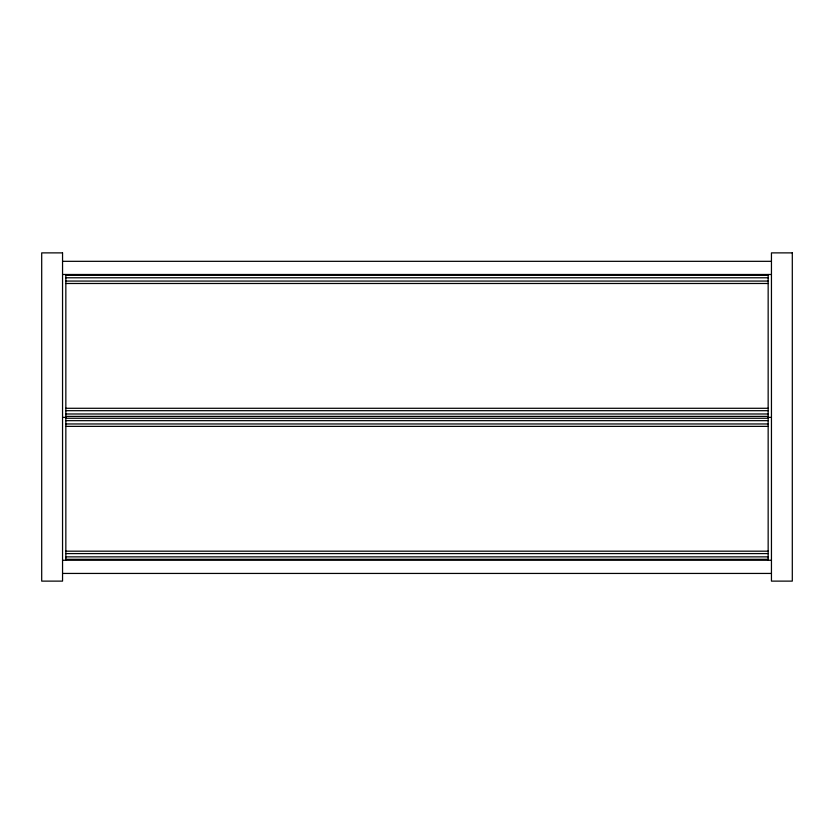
<?xml version="1.0" encoding="UTF-8"?>
<svg xmlns="http://www.w3.org/2000/svg" width="834" height="834" viewBox="0 0 834 834"><rect width="100%" height="100%" fill="white"/><g stroke="black" fill="none" stroke-linecap="round" stroke-linejoin="round"><path stroke-width="1.25" d="M62.55 261.323L771.45 261.323M62.55 274.49L771.45 274.49M65.844 275.376L768.156 275.376M65.844 277.785L768.156 277.785M65.844 281.068L768.156 281.068M65.844 283.487L768.156 283.487M65.844 408.285L768.156 408.285M65.844 410.693L768.156 410.693M65.844 413.987L768.156 413.987M65.844 416.395L768.156 416.395M62.55 417.386L65.844 417.386M768.156 417.386L771.45 417.386M65.844 418.261L768.156 418.261M65.844 420.67L768.156 420.67M65.844 423.964L768.156 423.964M65.844 426.372L768.156 426.372M65.844 551.18L768.156 551.18M65.844 553.588L768.156 553.588M65.844 556.872L768.156 556.872M65.844 559.291L768.156 559.291M62.55 560.271L771.45 560.271M62.55 573.438L771.45 573.438M768.156 274.49L768.156 560.271M65.844 274.49L65.844 560.271M62.55 252.879L41.7 252.879L41.7 581.121L62.55 581.121L62.55 252.879M792.3 252.879L771.45 252.879L771.45 581.121L792.3 581.121L792.3 252.879"/></g></svg>
